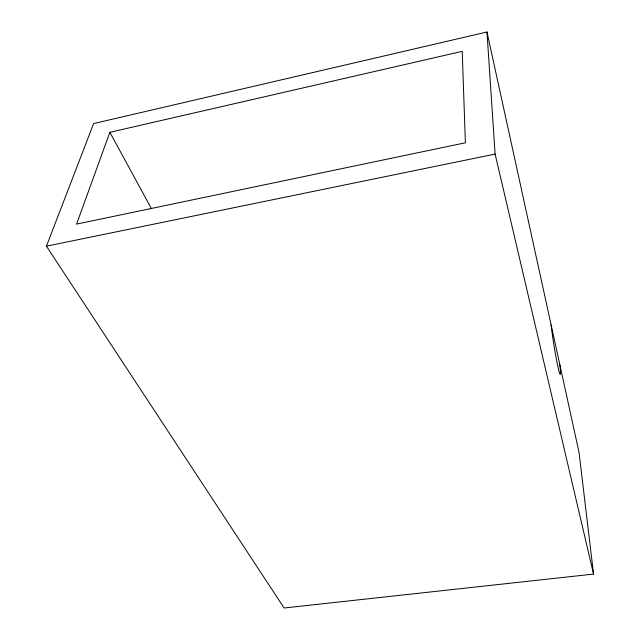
<?xml version="1.0" encoding="UTF-8"?>
<svg xmlns="http://www.w3.org/2000/svg" width="640" height="640" viewBox="0 0 640 640"><rect width="100%" height="100%" fill="white"/><g stroke="black" fill="none" stroke-linecap="round" stroke-linejoin="round"><path stroke-width="0.96" d="M109.872 132.304L76.568 224.112L465.384 142.784L462.224 51.344L109.872 132.304L151.464 208.72M46.44 246.184L93.608 123.576L486.976 32L579.04 452.408L593.56 574.08L284.12 608L46.44 246.184L495.104 154.08L486.976 32M495.104 154.08L593.56 574.08M559.88 364.92A29.456 1.568 80.8 0 1 557.872 366.512A29.456 1.568 80.8 0 1 551.136 325.008"/></g></svg>
